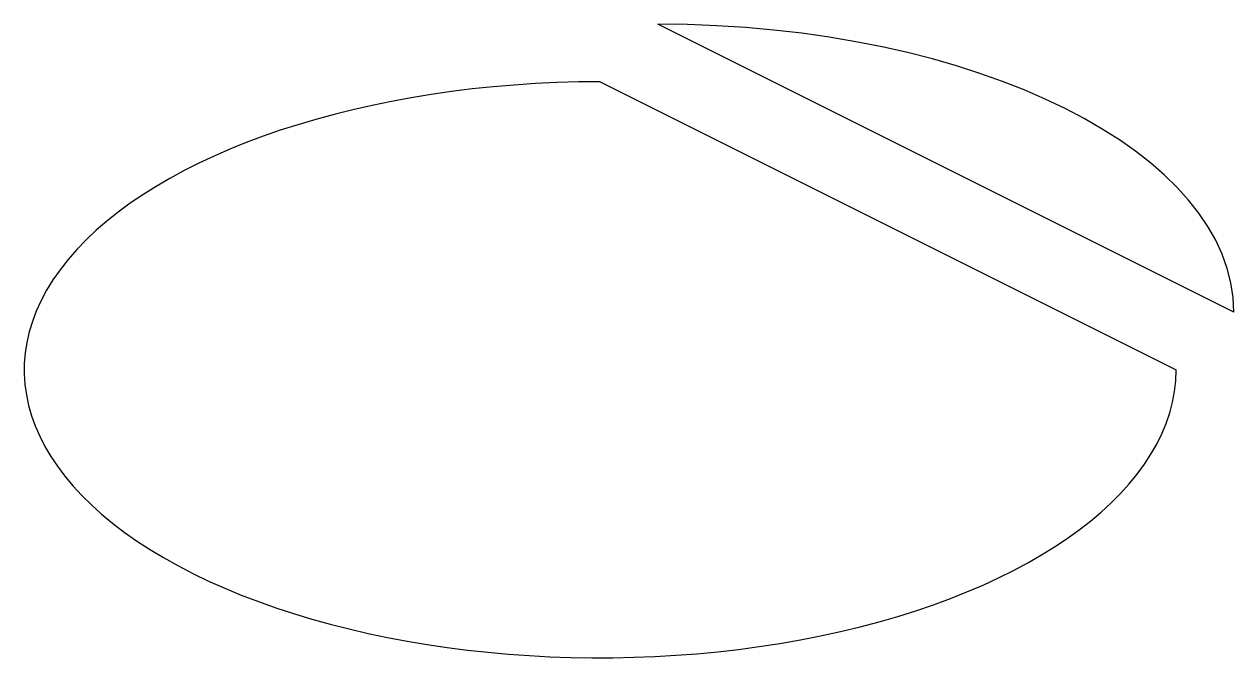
# Model space of a CAD drawing. Header units: millimetres. Extents: x -100 to 110, y -50 to 60.
import ezdxf

# ---------------------------------------------------------------- set-up
doc = ezdxf.new("R2010")
doc.units = ezdxf.units.MM
doc.layers.get('0').update_dxf_attribs({"linetype": 'CONTINUOUS', "lineweight": 25, "true_color": 0x000000})

msp = doc.modelspace()

# ---------------------------------------------------------------- linework, layer by layer
for p, q in [((110, 10), (10, 60)), ((0, 50), (100, 0))]:
    msp.add_line(p, q)
for centre, start_param, end_param in [((10, 10), 0, 1.570796), ((0, 0), 1.570796, 0)]:
    msp.add_ellipse(centre, major_axis=(100, 0), ratio=0.5, start_param=start_param, end_param=end_param)

doc.saveas('drawing.dxf')
